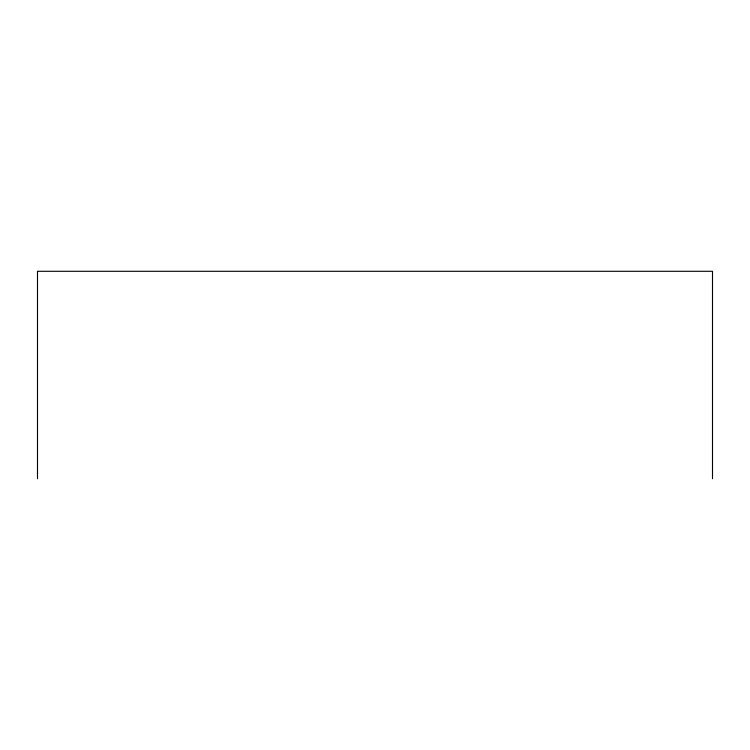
<?xml version="1.0" encoding="UTF-8"?>
<svg xmlns="http://www.w3.org/2000/svg" width="750" height="750" viewBox="0 0 750 750"><rect width="100%" height="100%" fill="white"/><g stroke="black" fill="none" stroke-linecap="round" stroke-linejoin="round"><path stroke-width="1.12" d="M712.5 478.706L712.5 271.294L37.5 271.294L37.5 478.706"/></g></svg>
